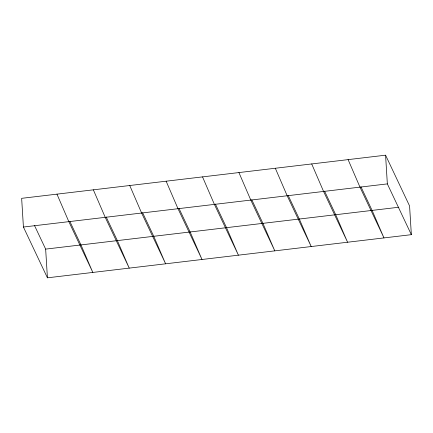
<?xml version="1.0" encoding="UTF-8"?>
<svg xmlns="http://www.w3.org/2000/svg" width="433" height="433" viewBox="0 0 433 433"><rect width="100%" height="100%" fill="white"/><g stroke="black" fill="none" stroke-linecap="round" stroke-linejoin="round"><path stroke-width="0.65" d="M385.576 155.182L21.65 198.33L23.42 227.038L47.424 277.818L411.35 234.67L409.58 205.962L385.576 155.182L387.346 183.89L411.35 234.67M23.42 227.038L387.346 183.89M34.51 225.533L45.654 249.11L398.836 207.234M360.96 186.829L372.104 210.406L383.974 237.917L359.969 187.137L348.1 159.625M324.566 191.142L335.71 214.719L347.58 242.231L323.575 191.451L311.706 163.939M288.172 195.456L299.322 219.033L311.192 246.545L287.187 195.765L275.318 168.253M251.784 199.775L262.928 223.352L274.798 250.859L250.794 200.078L238.924 172.567M215.39 204.089L226.535 227.666L238.404 255.178L214.4 204.392L202.53 176.886M178.997 208.403L190.141 231.98L202.011 259.491L178.006 208.711L166.137 181.2M142.603 212.717L153.747 236.294L165.617 263.805L141.613 213.025L129.748 185.513M106.215 217.03L117.359 240.607L129.229 268.119L105.224 217.339L93.355 189.827M69.821 221.35L80.966 244.926L92.835 272.433L68.831 221.653L56.961 194.141M45.654 249.11L47.424 277.818"/></g></svg>
